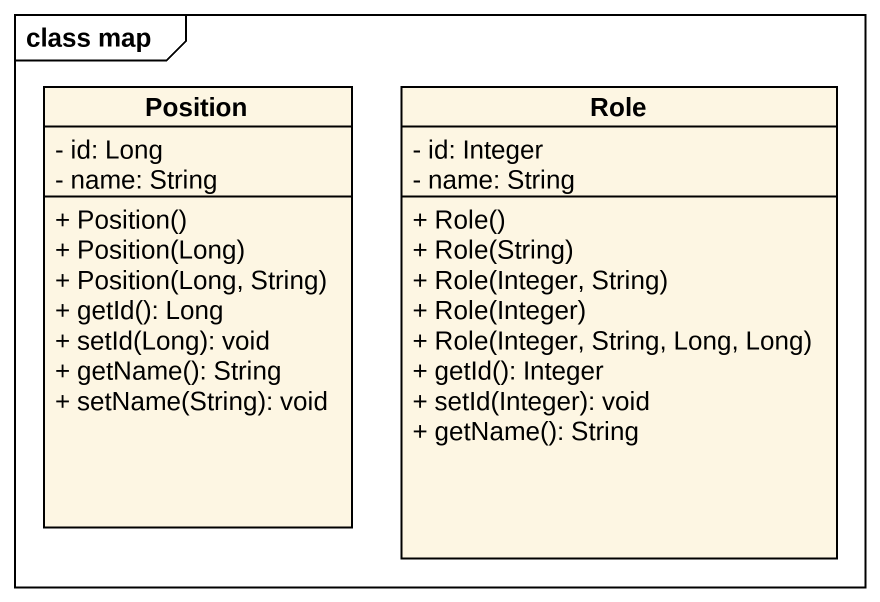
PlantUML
@startuml
mainframe class map
hide circle
hide empty members
skinparam classAttributeIconSize 0
class Position {
  - id: Long
  - name: String
  + Position()
  + Position(Long)
  + Position(Long, String)
  + getId(): Long
  + setId(Long): void
  + getName(): String
  + setName(String): void
}
class Role {
  - id: Integer
  - name: String
  + Role()
  + Role(String)
  + Role(Integer, String)
  + Role(Integer)
  + Role(Integer, String, Long, Long)
  + getId(): Integer
  + setId(Integer): void
  + getName(): String
}
@enduml
